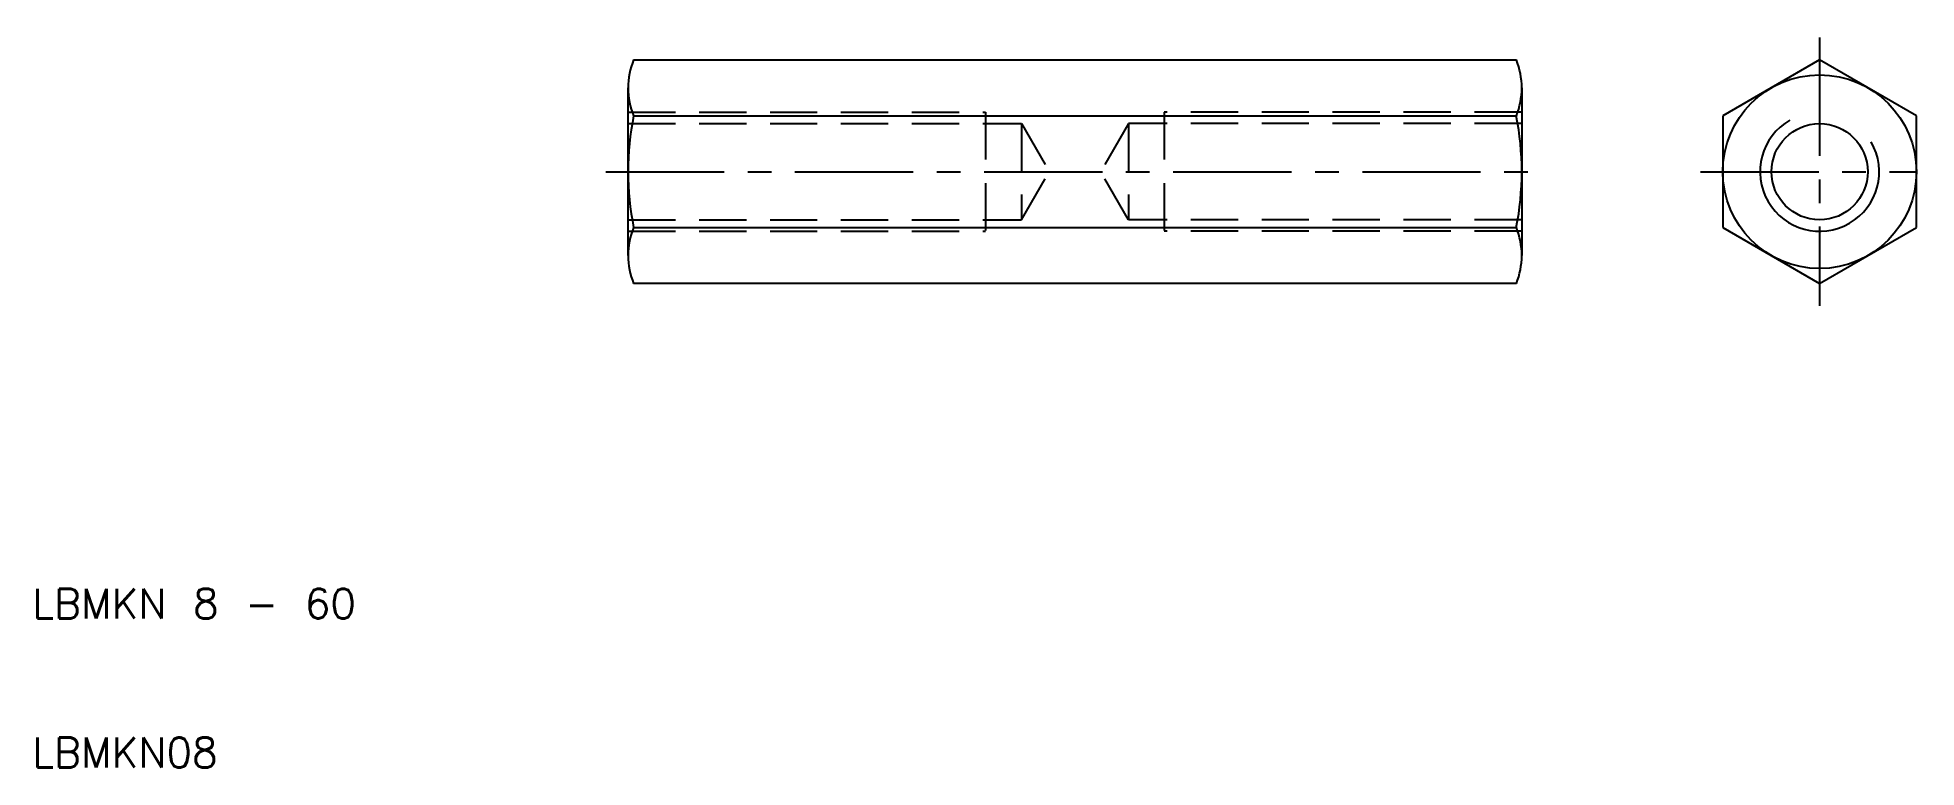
# Model space of a CAD drawing. Extents: x 10 to 136, y 10 to 59.
import ezdxf

# ---------------------------------------------------------------- set-up
doc = ezdxf.new("R2010")
doc.units = 0
doc.header["$LTSCALE"] = 0.25
doc.linetypes.add('CENTER', pattern=[50.8, 31.75, -6.35, 6.35, -6.35])
doc.linetypes.add('DASHED', pattern=[19.05, 12.7, -6.35])
doc.layers.get('0').update_dxf_attribs({"linetype": 'CONTINUOUS'})
doc.layers.add('CENTER', color=1, linetype='CENTER')
doc.styles.get("Standard").update_dxf_attribs({"font": 'txt.shx', "bigfont": 'extfont.shx'})

msp = doc.modelspace()

# ---------------------------------------------------------------- linework, layer by layer
for p, q in [((50.36, 57.51), (109.64, 57.51)), ((130, 57.51), (123.5, 53.75)), ((136.5, 53.75), (130, 57.51)), ((50, 50), (50, 55.63)), ((110, 55.63), (110, 44.37)), ((50.36, 53.75), (109.64, 53.75)), ((123.5, 53.75), (123.5, 46.25)), ((136.5, 46.25), (136.5, 53.75)), ((50, 46.77), (50, 50)), ((50, 44.37), (50, 46.77)), ((50.36, 46.25), (109.64, 46.25)), ((123.5, 46.25), (130, 42.49)), ((130, 42.49), (136.5, 46.25)), ((109.64, 42.49), (50.36, 42.49))]:
    msp.add_line(p, q)
at = {"color": 3, "linetype": 'DASHED'}
for p, q in [((50, 54), (74, 54)), ((50, 53.23), (76.4, 53.23)), ((74, 54), (74, 46)), ((76.4, 53.23), (76.4, 46.77)), ((76.4, 53.23), (78.27, 50)), ((83.6, 53.23), (81.73, 50)), ((110, 53.23), (83.6, 53.23)), ((83.6, 53.23), (83.6, 46.77)), ((110, 54), (86, 54)), ((86, 54), (86, 46)), ((76.4, 46.77), (78.27, 50)), ((83.6, 46.77), (81.73, 50)), ((50, 46.77), (76.4, 46.77)), ((110, 46.77), (83.6, 46.77)), ((50, 46), (74, 46)), ((110, 46), (86, 46))]:
    msp.add_line(p, q, dxfattribs=at)
for radius in [6.5, 3.23]:
    msp.add_circle((130, 50), radius)
for centre, radius, start, end in [((55.01, 55.63), 5.01, 158.0126, 180), ((104.99, 55.63), 5.01, 0, 21.9874), ((55.01, 55.63), 5.01, 180, 201.9874), ((104.99, 55.63), 5.01, 338.0126, 0), ((69.5, 50), 19.5, 168.9042, 191.0958), ((90.5, 50), 19.5, 348.9042, 11.0958), ((55.01, 44.37), 5.01, 158.0126, 180), ((104.99, 44.37), 5.01, 0, 21.9874), ((55.01, 44.37), 5.01, 180, 201.9874), ((104.99, 44.37), 5.01, 338.0126, 0)]:
    msp.add_arc(centre, radius, start, end)
at = {"color": 3}
msp.add_arc((130, 50), 4, 120, 30, dxfattribs=at)
at = {"layer": 'CENTER', "color": 1, "linetype": 'CENTER'}
for p, q in [((130, 59.01), (130, 40.99)), ((48.5, 50), (111.5, 50)), ((122, 50), (136.5, 50))]:
    msp.add_line(p, q, dxfattribs=at)

# ---------------------------------------------------------------- texts
for s, p in [('LBMKN 8 - 60', (10, 20)), ('LBMKN08', (10, 10))]:
    msp.add_text(s, height=2).set_placement(p)

doc.saveas('drawing.dxf')
